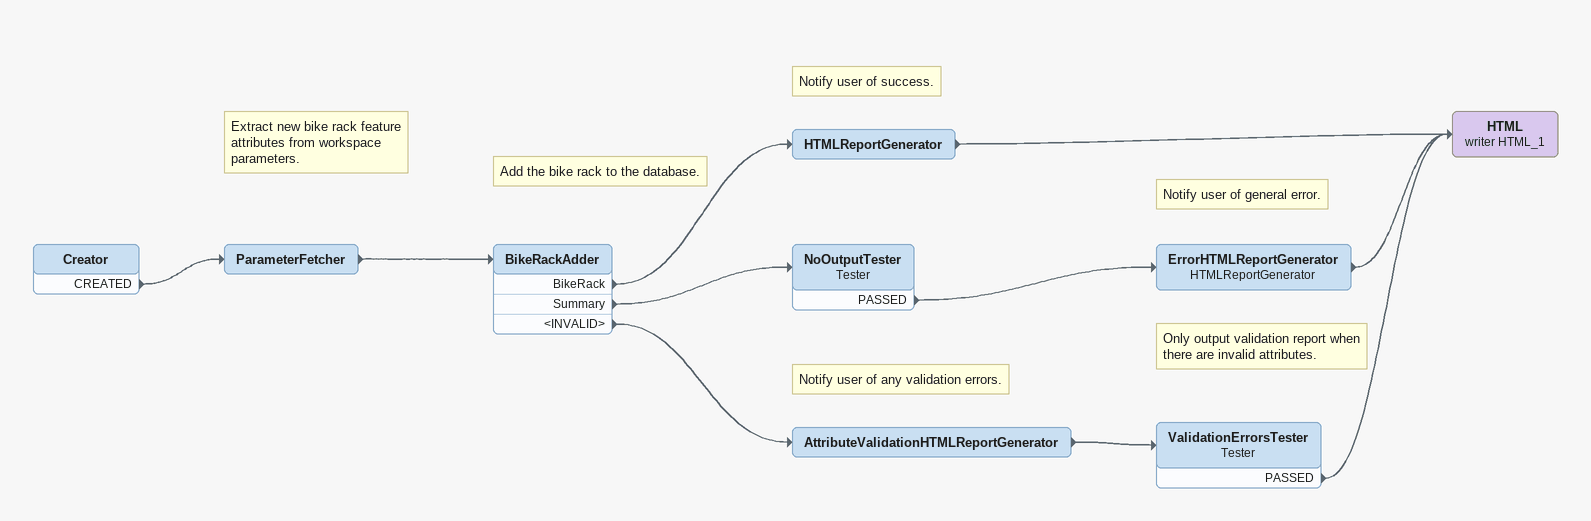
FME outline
Creator
    CREATED -> ParameterFetcher
Note: Extract new bike rack feature attributes from workspace parameters.
ParameterFetcher
    -> BikeRackAdder
Note: Add the bike rack to the database.
BikeRackAdder
    BikeRack -> HTMLReportGenerator
    Summary -> NoOutputTester
    <INVALID> -> AttributeValidationHTMLReportGenerator
Note: Notify user of success.
HTMLReportGenerator
    -> HTML (writer HTML_1)
NoOutputTester: Tester
    PASSED -> ErrorHTMLReportGenerator
Note: Notify user of general error.
ErrorHTMLReportGenerator: HTMLReportGenerator
    -> HTML (writer HTML_1)
Note: Notify user of any validation errors.
AttributeValidationHTMLReportGenerator
    -> ValidationErrorsTester
Note: Only output validation report when there are invalid attributes.
ValidationErrorsTester: Tester
    PASSED -> HTML (writer HTML_1)
HTML (writer HTML_1)
